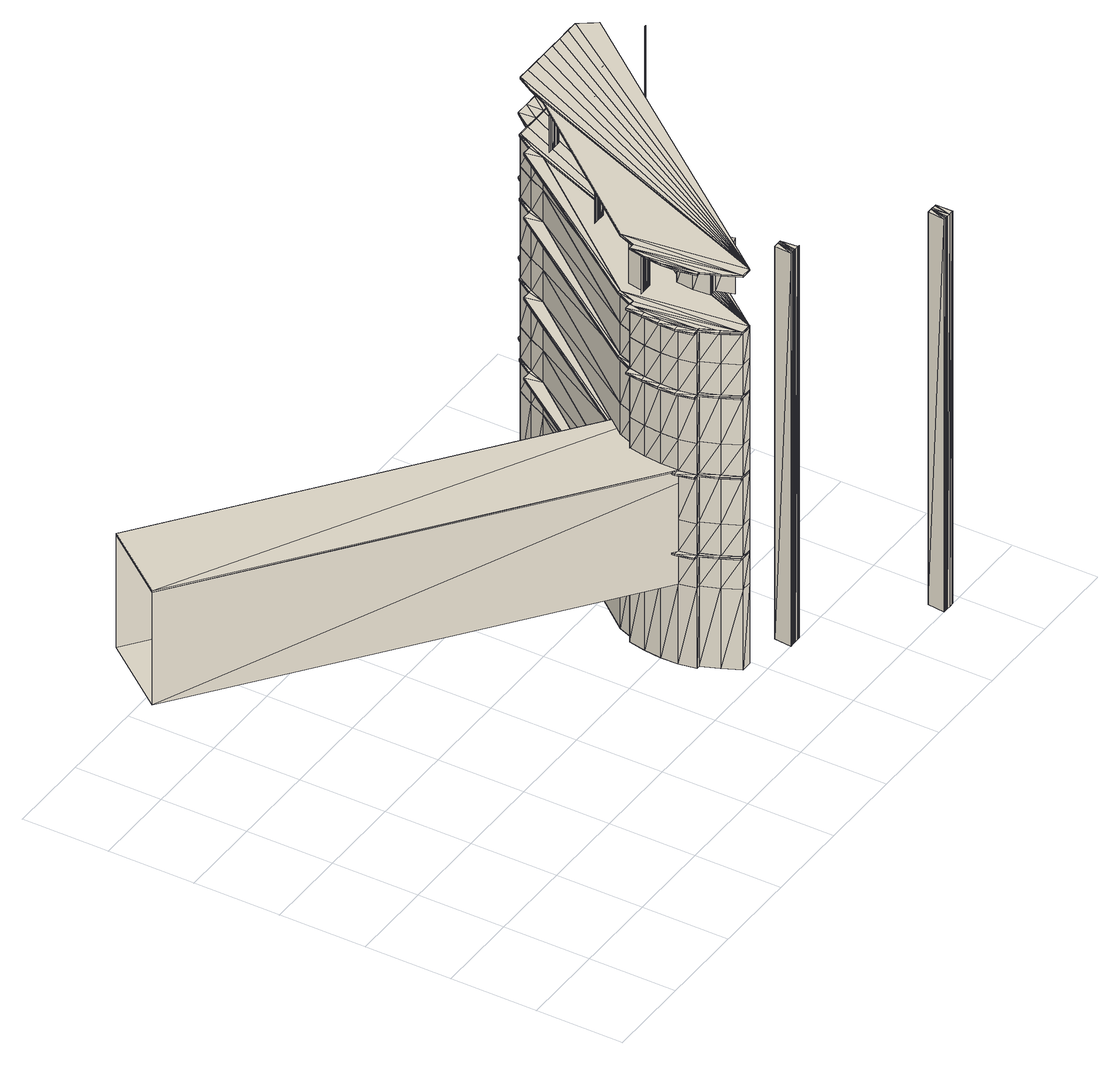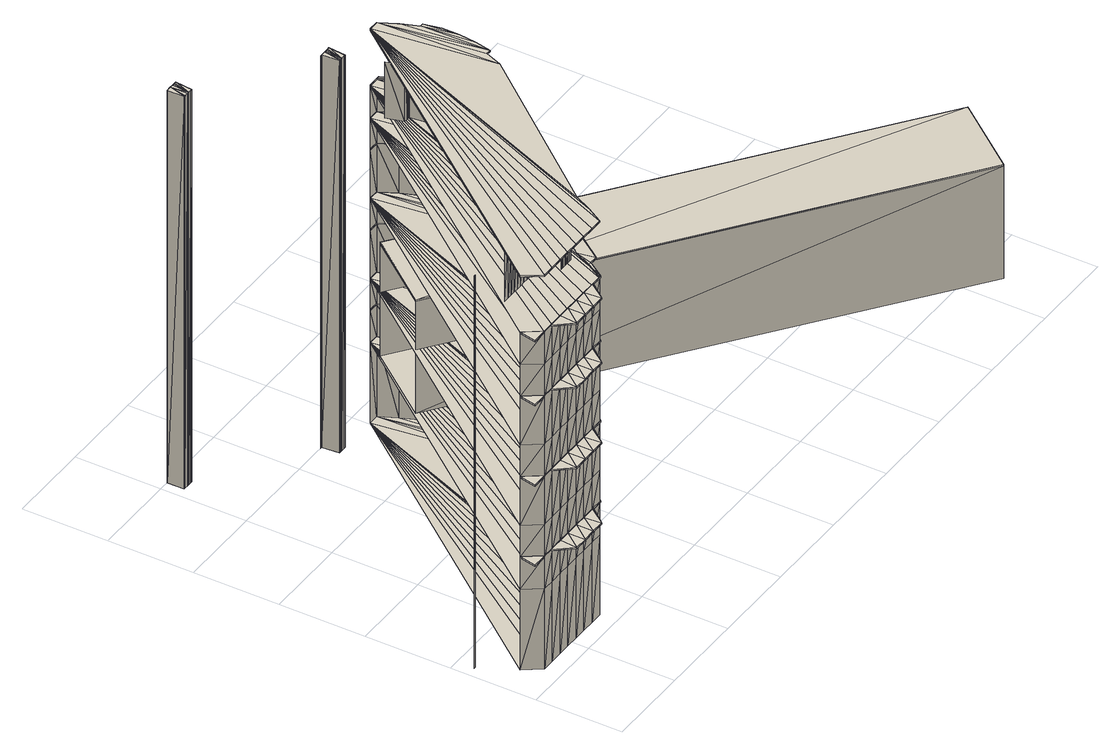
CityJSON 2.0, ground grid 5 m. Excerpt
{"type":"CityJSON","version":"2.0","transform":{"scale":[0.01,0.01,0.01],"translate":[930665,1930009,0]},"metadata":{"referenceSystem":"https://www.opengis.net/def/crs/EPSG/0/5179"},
"CityObjects":{
"building1":{"type":"Building","geometry":[{"type":"MultiSurface","lod":"3","boundaries":[[[0,1,2]],[[3,2,1]],[[4,5,6]],[[2,7,0]],[[8,9,6]],[[9,10,0]],[[0,6,9]],[[1,0,10]],[[10,11,1]],[[3,1,11]],[[7,5,2]],[[11,7,3]],[[4,2,5]],[[2,3,7]],[[8,6,5]],[[9,0,7]],[[12,13,14]],[[15,16,17]],[[18,19,20]],[[21,22,23]],[[24,14,13]],[[25,17,16]],[[26,20,19]],[[27,23,22]],[[14,28,12]],[[13,29,24]],[[17,30,15]],[[16,31,25]],[[20,32,18]],[[19,33,26]],[[23,34,21]],[[22,35,27]],[[36,28,24]],[[37,30,25]],[[38,32,26]],[[39,34,27]],[[14,24,28]],[[17,25,30]],[[20,26,32]],[[23,27,34]],[[28,40,14]],[[30,41,17]],[[32,42,20]],[[34,43,23]],[[44,45,12]],[[13,12,45]],[[46,47,15]],[[16,15,47]],[[48,49,18]],[[19,18,49]],[[50,51,21]],[[22,21,51]],[[52,12,28]],[[53,15,30]],[[54,18,32]],[[55,21,34]],[[36,24,29]],[[37,25,31]],[[38,26,33]],[[39,27,35]],[[12,52,44]],[[45,56,13]],[[15,53,46]],[[47,57,16]],[[18,54,48]],[[49,58,19]],[[21,55,50]],[[51,59,22]],[[60,61,36]],[[62,63,37]],[[64,65,38]],[[66,67,39]],[[68,69,70]],[[28,36,52]],[[69,71,72]],[[71,73,74]],[[30,37,53]],[[73,75,76]],[[75,77,78]],[[32,38,54]],[[77,79,80]],[[79,81,82]],[[34,39,55]],[[83,84,85]],[[86,68,87]],[[72,70,69]],[[29,52,36]],[[74,72,71]],[[76,74,73]],[[31,53,37]],[[78,76,75]],[[80,78,77]],[[33,54,38]],[[82,80,79]],[[88,82,81]],[[35,55,39]],[[89,85,84]],[[70,87,68]],[[28,36,61]],[[30,37,63]],[[32,38,65]],[[34,39,67]],[[69,68,90]],[[36,28,91]],[[71,69,92]],[[73,71,93]],[[37,30,94]],[[75,73,95]],[[77,75,96]],[[38,32,97]],[[79,77,98]],[[81,79,99]],[[39,34,100]],[[84,83,101]],[[68,86,102]],[[102,90,68]],[[40,91,28]],[[90,92,69]],[[92,93,71]],[[41,94,30]],[[93,95,73]],[[95,96,75]],[[42,97,32]],[[96,98,77]],[[98,99,79]],[[43,100,34]],[[103,101,83]],[[104,102,86]],[[61,105,28]],[[36,91,60]],[[63,106,30]],[[37,94,62]],[[65,107,32]],[[38,97,64]],[[67,108,34]],[[39,100,66]],[[70,109,68]],[[74,110,71]],[[78,111,75]],[[82,112,79]],[[85,113,83]],[[87,114,86]],[[115,44,52]],[[29,13,56]],[[116,46,53]],[[31,16,57]],[[117,48,54]],[[33,19,58]],[[118,50,55]],[[35,22,59]],[[68,109,102]],[[71,110,92]],[[75,111,95]],[[79,112,98]],[[83,113,103]],[[86,114,104]],[[40,28,105]],[[119,60,91]],[[41,30,106]],[[120,62,94]],[[42,32,107]],[[121,64,97]],[[43,34,108]],[[122,66,100]],[[61,60,123]],[[124,123,60]],[[63,62,125]],[[126,125,62]],[[65,64,127]],[[128,127,64]],[[67,66,129]],[[130,129,66]],[[88,81,131]],[[89,84,132]],[[133,109,72]],[[70,72,109]],[[56,115,29]],[[52,29,115]],[[110,133,74]],[[72,74,133]],[[134,110,76]],[[74,76,110]],[[57,116,31]],[[53,31,116]],[[111,134,78]],[[76,78,134]],[[135,111,80]],[[78,80,111]],[[58,117,33]],[[54,33,117]],[[112,135,82]],[[80,82,135]],[[131,112,88]],[[82,88,112]],[[59,118,35]],[[55,35,118]],[[132,113,89]],[[85,89,113]],[[109,114,70]],[[87,70,114]],[[136,137,102]],[[105,119,40]],[[137,138,90]],[[138,139,92]],[[106,120,41]],[[139,140,93]],[[140,141,95]],[[107,121,42]],[[141,142,96]],[[142,143,98]],[[108,122,43]],[[144,145,103]],[[146,136,104]],[[81,99,131]],[[84,101,132]],[[90,102,137]],[[91,40,119]],[[92,90,138]],[[93,92,139]],[[94,41,120]],[[95,93,140]],[[96,95,141]],[[97,42,121]],[[98,96,142]],[[99,98,143]],[[100,43,122]],[[101,103,145]],[[102,104,136]],[[123,147,61]],[[60,119,124]],[[125,148,63]],[[62,120,126]],[[127,149,65]],[[64,121,128]],[[129,150,67]],[[66,122,130]],[[151,152,44]],[[45,44,152]],[[153,154,46]],[[47,46,154]],[[155,156,48]],[[49,48,156]],[[157,158,50]],[[51,50,158]],[[105,61,147]],[[159,124,119]],[[106,63,148]],[[160,126,120]],[[107,65,149]],[[161,128,121]],[[108,67,150]],[[162,130,122]],[[44,115,151]],[[152,163,45]],[[46,116,153]],[[154,164,47]],[[48,117,155]],[[156,165,49]],[[50,118,157]],[[158,166,51]],[[109,167,102]],[[110,168,92]],[[111,169,95]],[[112,170,98]],[[113,171,103]],[[114,172,104]],[[137,136,173]],[[174,173,136]],[[119,105,159]],[[147,159,105]],[[138,137,175]],[[173,175,137]],[[139,138,176]],[[175,176,138]],[[120,106,160]],[[148,160,106]],[[140,139,177]],[[176,177,139]],[[141,140,178]],[[177,178,140]],[[121,107,161]],[[149,161,107]],[[142,141,179]],[[178,179,141]],[[143,142,180]],[[179,180,142]],[[122,108,162]],[[150,162,108]],[[145,144,181]],[[182,181,144]],[[136,146,174]],[[183,174,146]],[[56,45,163]],[[57,47,164]],[[58,49,165]],[[59,51,166]],[[102,184,136]],[[92,185,138]],[[95,186,140]],[[98,187,142]],[[103,188,144]],[[104,189,146]],[[190,151,115]],[[191,153,116]],[[192,155,117]],[[193,157,118]],[[131,99,194]],[[132,101,195]],[[196,167,133]],[[109,133,167]],[[163,190,56]],[[115,56,190]],[[168,196,110]],[[133,110,196]],[[197,168,134]],[[110,134,168]],[[164,191,57]],[[116,57,191]],[[169,197,111]],[[134,111,197]],[[198,169,135]],[[111,135,169]],[[165,192,58]],[[117,58,192]],[[170,198,112]],[[135,112,198]],[[194,170,131]],[[112,131,170]],[[166,193,59]],[[118,59,193]],[[195,171,132]],[[113,132,171]],[[167,172,109]],[[114,109,172]],[[167,184,102]],[[168,185,92]],[[169,186,95]],[[170,187,98]],[[171,188,103]],[[172,189,104]],[[123,124,199]],[[125,126,200]],[[127,128,201]],[[129,130,202]],[[136,184,174]],[[138,185,175]],[[140,186,177]],[[142,187,179]],[[144,188,182]],[[146,189,183]],[[203,199,124]],[[204,200,126]],[[205,201,128]],[[206,202,130]],[[199,207,123]],[[200,208,125]],[[201,209,127]],[[202,210,129]],[[152,151,211]],[[154,153,212]],[[156,155,213]],[[158,157,214]],[[215,211,151]],[[216,212,153]],[[217,213,155]],[[218,214,157]],[[124,159,203]],[[126,160,204]],[[128,161,205]],[[130,162,206]],[[147,123,207]],[[148,125,208]],[[149,127,209]],[[150,129,210]],[[99,143,219]],[[101,145,220]],[[221,203,159]],[[222,204,160]],[[223,205,161]],[[224,206,162]],[[151,190,215]],[[153,191,216]],[[155,192,217]],[[157,193,218]],[[211,225,152]],[[212,226,154]],[[213,227,156]],[[214,228,158]],[[173,174,229]],[[159,147,221]],[[175,173,230]],[[176,175,231]],[[160,148,222]],[[177,176,232]],[[178,177,233]],[[161,149,223]],[[179,178,234]],[[180,179,235]],[[162,150,224]],[[181,182,236]],[[174,183,237]],[[237,229,174]],[[207,221,147]],[[229,230,173]],[[230,231,175]],[[208,222,148]],[[231,232,176]],[[232,233,177]],[[209,223,149]],[[233,234,178]],[[234,235,179]],[[210,224,150]],[[238,236,182]],[[239,237,183]],[[143,180,219]],[[145,181,220]],[[194,99,219]],[[195,101,220]],[[240,215,190]],[[241,216,191]],[[242,217,192]],[[243,218,193]],[[163,152,225]],[[164,154,226]],[[165,156,227]],[[166,158,228]],[[184,244,174]],[[185,245,175]],[[186,246,177]],[[187,247,179]],[[188,248,182]],[[189,249,183]],[[167,196,184]],[[190,163,240]],[[196,168,250]],[[168,197,185]],[[191,164,241]],[[197,169,251]],[[169,198,186]],[[192,165,242]],[[198,170,252]],[[170,194,187]],[[193,166,243]],[[171,195,188]],[[172,167,189]],[[250,184,196]],[[225,240,163]],[[185,250,168]],[[251,185,197]],[[226,241,164]],[[186,251,169]],[[252,186,198]],[[227,242,165]],[[187,252,170]],[[219,187,194]],[[228,243,166]],[[220,188,195]],[[184,189,167]],[[240,225,215]],[[241,226,216]],[[242,227,217]],[[243,228,218]],[[211,215,225]],[[212,216,226]],[[213,217,227]],[[214,218,228]],[[225,253,211]],[[226,254,212]],[[227,255,213]],[[228,256,214]],[[244,257,174]],[[245,258,175]],[[246,259,177]],[[247,260,179]],[[248,261,182]],[[249,262,183]],[[219,180,263]],[[220,181,264]],[[174,257,237]],[[175,258,230]],[[177,259,232]],[[179,260,234]],[[182,261,238]],[[183,262,239]],[[265,244,250]],[[253,266,225]],[[245,265,185]],[[267,245,251]],[[254,268,226]],[[246,267,186]],[[269,246,252]],[[255,270,227]],[[247,269,187]],[[263,247,219]],[[256,271,228]],[[264,248,220]],[[244,249,184]],[[184,250,244]],[[240,225,266]],[[250,185,265]],[[185,251,245]],[[241,226,268]],[[251,186,267]],[[186,252,246]],[[242,227,270]],[[252,187,269]],[[187,219,247]],[[243,228,271]],[[188,220,248]],[[189,184,249]],[[180,235,272]],[[181,236,273]],[[263,180,272]],[[264,181,273]],[[274,275,240]],[[225,240,275]],[[276,277,241]],[[226,241,277]],[[278,279,242]],[[227,242,279]],[[280,281,243]],[[228,243,281]],[[275,282,225]],[[277,283,226]],[[279,284,227]],[[281,285,228]],[[240,266,274]],[[241,268,276]],[[242,270,278]],[[243,271,280]],[[253,225,282]],[[254,226,283]],[[255,227,284]],[[256,228,285]],[[286,274,266]],[[287,276,268]],[[288,278,270]],[[289,280,271]],[[290,257,265]],[[244,265,257]],[[282,286,253]],[[266,253,286]],[[258,290,245]],[[265,245,290]],[[291,258,267]],[[245,267,258]],[[283,287,254]],[[268,254,287]],[[259,291,246]],[[267,246,291]],[[292,259,269]],[[246,269,259]],[[284,288,255]],[[270,255,288]],[[260,292,247]],[[269,247,292]],[[272,260,263]],[[247,263,260]],[[285,289,256]],[[271,256,289]],[[273,261,264]],[[248,264,261]],[[257,262,244]],[[249,244,262]],[[293,294,295]],[[296,295,294]],[[297,298,293]],[[294,293,298]],[[299,300,296]],[[295,296,300]],[[298,301,294]],[[294,301,296]],[[300,299,302]],[[303,302,299]],[[296,301,299]],[[293,295,304]],[[297,293,304]],[[298,297,301]],[[295,300,304]],[[304,301,297]],[[299,301,303]],[[305,306,303]],[[306,307,303]],[[301,305,303]],[[302,303,307]],[[300,302,304]],[[304,302,308]],[[306,309,303]],[[308,302,307]],[[307,306,308]],[[305,308,306]],[[309,310,303]],[[301,304,305]],[[303,310,306]],[[311,302,307]],[[308,305,304]],[[307,302,312]],[[307,306,312]],[[309,312,306]],[[312,309,307]],[[306,307,309]],[[310,309,306]],[[312,311,307]],[[312,302,311]],[[312,309,311]],[[309,312,310]],[[310,311,309]],[[311,310,312]],[[313,314,315]],[[316,315,314]],[[317,318,319]],[[315,316,320]],[[321,319,318]],[[322,320,316]],[[323,324,317]],[[318,317,324]],[[325,326,313]],[[314,313,326]],[[314,327,316]],[[319,321,328]],[[329,328,321]],[[320,322,330]],[[331,330,322]],[[326,327,314]],[[316,327,322]],[[330,331,332]],[[333,332,331]],[[313,315,334]],[[322,327,331]],[[335,336,329]],[[328,329,336]],[[315,320,334]],[[325,313,334]],[[326,325,337]],[[338,337,325]],[[331,327,333]],[[320,330,334]],[[339,340,323]],[[324,323,340]],[[336,335,341]],[[342,341,335]],[[332,333,343]],[[344,343,333]],[[337,327,326]],[[330,332,334]],[[338,325,334]],[[327,345,333]],[[346,347,333]],[[334,327,338]],[[337,338,327]],[[348,346,333]],[[333,347,344]],[[349,332,343]],[[345,348,333]],[[343,344,350]],[[346,350,344]],[[334,332,351]],[[347,346,344]],[[350,349,343]],[[350,332,349]],[[352,332,350]],[[340,339,353]],[[354,353,339]],[[327,334,345]],[[351,345,334]],[[351,332,352]],[[350,346,349]],[[347,349,346]],[[349,347,350]],[[346,350,347]],[[348,352,346]],[[350,346,352]],[[352,348,351]],[[345,351,348]],[[353,354,355]],[[356,355,354]],[[257,357,237]],[[258,358,230]],[[259,359,232]],[[260,360,234]],[[261,361,238]],[[262,362,239]],[[10,9,11]],[[7,11,9]],[[357,363,237]],[[358,364,230]],[[359,365,232]],[[360,366,234]],[[361,367,238]],[[362,368,239]],[[272,235,369]],[[273,236,370]],[[371,372,275]],[[373,374,277]],[[375,376,279]],[[377,378,281]],[[379,371,274]],[[380,373,276]],[[381,375,278]],[[382,377,280]],[[275,274,371]],[[277,276,373]],[[279,278,375]],[[281,280,377]],[[282,275,372]],[[283,277,374]],[[284,279,376]],[[285,281,378]],[[257,290,357]],[[286,282,383]],[[290,258,384]],[[258,291,358]],[[287,283,385]],[[291,259,386]],[[259,292,359]],[[288,284,387]],[[292,260,388]],[[260,272,360]],[[289,285,389]],[[261,273,361]],[[262,257,362]],[[274,286,379]],[[276,287,380]],[[278,288,381]],[[280,289,382]],[[384,357,290]],[[372,383,282]],[[358,384,258]],[[386,358,291]],[[374,385,283]],[[359,386,259]],[[388,359,292]],[[376,387,284]],[[360,388,260]],[[369,360,272]],[[378,389,285]],[[370,361,273]],[[357,362,257]],[[383,379,286]],[[385,380,287]],[[387,381,288]],[[389,382,289]],[[363,390,237]],[[364,391,230]],[[365,392,232]],[[366,393,234]],[[367,394,238]],[[368,395,239]],[[396,397,398]],[[397,396,399]],[[399,398,397]],[[398,399,396]],[[398,400,396]],[[390,401,237]],[[391,402,230]],[[392,403,232]],[[393,404,234]],[[394,405,238]],[[395,406,239]],[[407,408,399]],[[398,399,408]],[[399,398,407]],[[408,407,398]],[[408,400,398]],[[399,397,409]],[[407,408,410]],[[411,410,408]],[[407,399,409]],[[409,400,407]],[[408,407,400]],[[408,400,411]],[[407,410,409]],[[410,411,412]],[[413,412,411]],[[410,412,409]],[[411,400,413]],[[414,415,416]],[[412,413,409]],[[400,409,413]],[[417,416,415]],[[401,418,237]],[[402,419,230]],[[403,420,232]],[[404,421,234]],[[405,422,238]],[[406,423,239]],[[416,417,424]],[[425,424,417]],[[413,412,426]],[[412,413,427]],[[427,426,412]],[[426,427,413]],[[415,414,428]],[[429,428,414]],[[426,430,413]],[[415,431,417]],[[424,425,432]],[[433,432,425]],[[428,431,415]],[[434,412,427]],[[417,431,425]],[[427,426,434]],[[426,427,430]],[[430,434,426]],[[434,430,427]],[[414,416,435]],[[425,431,433]],[[432,433,436]],[[437,436,433]],[[416,424,435]],[[438,439,429]],[[428,429,439]],[[429,414,435]],[[418,440,237]],[[419,441,230]],[[420,442,232]],[[421,443,234]],[[422,444,238]],[[423,445,239]],[[424,432,435]],[[439,431,428]],[[433,431,437]],[[432,436,435]],[[438,429,435]],[[435,431,438]],[[439,438,431]],[[436,437,446]],[[447,446,437]],[[431,448,437]],[[437,449,447]],[[450,436,446]],[[435,436,451]],[[448,452,437]],[[453,449,437]],[[446,447,450]],[[451,448,435]],[[431,435,448]],[[449,450,447]],[[452,453,437]],[[454,436,450]],[[451,436,455]],[[440,456,237]],[[441,457,230]],[[442,458,232]],[[443,459,234]],[[444,460,238]],[[445,461,239]],[[448,451,452]],[[455,452,451]],[[455,436,454]],[[450,449,454]],[[453,454,449]],[[452,455,453]],[[454,453,455]],[[456,462,237]],[[457,463,230]],[[458,464,232]],[[459,465,234]],[[460,466,238]],[[461,467,239]],[[468,469,356]],[[355,356,469]],[[462,470,237]],[[463,471,230]],[[464,472,232]],[[465,473,234]],[[466,474,238]],[[467,475,239]],[[369,235,476]],[[370,236,477]],[[470,478,237]],[[471,479,230]],[[472,480,232]],[[473,481,234]],[[474,482,238]],[[475,483,239]],[[478,484,237]],[[479,485,230]],[[480,486,232]],[[481,487,234]],[[482,488,238]],[[483,489,239]],[[476,235,490]],[[477,236,491]],[[490,235,492]],[[491,236,493]],[[492,235,494]],[[493,236,495]],[[494,235,496]],[[495,236,497]],[[379,383,498]],[[380,385,499]],[[381,387,500]],[[382,389,501]],[[498,502,379]],[[371,379,502]],[[499,503,380]],[[373,380,503]],[[500,504,381]],[[375,381,504]],[[501,505,382]],[[377,382,505]],[[506,498,383]],[[507,499,385]],[[508,500,387]],[[509,501,389]],[[502,510,371]],[[503,511,373]],[[504,512,375]],[[505,513,377]],[[514,363,384]],[[357,384,363]],[[510,506,372]],[[383,372,506]],[[364,514,358]],[[384,358,514]],[[515,364,386]],[[358,386,364]],[[511,507,374]],[[385,374,507]],[[365,515,359]],[[386,359,515]],[[516,365,388]],[[359,388,365]],[[512,508,376]],[[387,376,508]],[[366,516,360]],[[388,360,516]],[[476,366,369]],[[360,369,366]],[[513,509,378]],[[389,378,509]],[[477,367,370]],[[361,370,367]],[[363,368,357]],[[362,357,368]],[[372,371,510]],[[374,373,511]],[[376,375,512]],[[378,377,513]],[[496,235,517]],[[497,236,518]],[[519,520,521]],[[522,521,520]],[[521,522,519]],[[520,519,522]],[[520,523,522]],[[524,525,519]],[[520,519,525]],[[519,520,524]],[[525,524,520]],[[525,523,520]],[[519,521,526]],[[524,519,526]],[[525,524,523]],[[524,525,526]],[[526,523,524]],[[523,526,525]],[[523,526,527]],[[526,523,528]],[[528,527,526]],[[527,528,523]],[[517,235,529]],[[518,236,530]],[[502,498,531]],[[503,499,532]],[[504,500,533]],[[505,501,534]],[[535,531,498]],[[536,532,499]],[[537,533,500]],[[538,534,501]],[[531,539,502]],[[532,540,503]],[[533,541,504]],[[534,542,505]],[[498,506,535]],[[499,507,536]],[[500,508,537]],[[501,509,538]],[[543,544,528]],[[527,528,544]],[[528,527,543]],[[544,543,527]],[[510,502,539]],[[511,503,540]],[[512,504,541]],[[513,505,542]],[[545,535,506]],[[546,536,507]],[[547,537,508]],[[548,538,509]],[[544,549,527]],[[363,514,390]],[[506,510,545]],[[514,364,550]],[[364,515,391]],[[507,511,546]],[[515,365,551]],[[365,516,392]],[[508,512,547]],[[516,366,552]],[[366,476,393]],[[509,513,548]],[[367,477,394]],[[368,363,395]],[[550,390,514]],[[539,545,510]],[[391,550,364]],[[551,391,515]],[[540,546,511]],[[392,551,365]],[[552,392,516]],[[541,547,512]],[[393,552,366]],[[490,393,476]],[[542,548,513]],[[491,394,477]],[[390,395,363]],[[549,553,527]],[[543,528,554]],[[527,553,544]],[[555,528,543]],[[543,544,554]],[[544,543,549]],[[549,554,544]],[[554,549,543]],[[553,549,544]],[[554,555,543]],[[554,528,555]],[[554,549,555]],[[553,555,549]],[[555,553,554]],[[549,554,553]],[[529,235,556]],[[530,236,557]],[[558,559,535]],[[560,561,536]],[[562,563,537]],[[564,565,538]],[[531,535,559]],[[532,536,561]],[[533,537,563]],[[534,538,565]],[[535,545,558]],[[559,566,531]],[[536,546,560]],[[561,567,532]],[[537,547,562]],[[563,568,533]],[[538,548,564]],[[565,569,534]],[[570,558,545]],[[539,531,566]],[[571,560,546]],[[540,532,567]],[[572,562,547]],[[541,533,568]],[[573,564,548]],[[542,534,569]],[[574,401,550]],[[390,550,401]],[[566,570,539]],[[545,539,570]],[[402,574,391]],[[550,391,574]],[[575,402,551]],[[391,551,402]],[[567,571,540]],[[546,540,571]],[[403,575,392]],[[551,392,575]],[[576,403,552]],[[392,552,403]],[[568,572,541]],[[547,541,572]],[[404,576,393]],[[552,393,576]],[[492,404,490]],[[393,490,404]],[[569,573,542]],[[548,542,573]],[[493,405,491]],[[394,491,405]],[[401,406,390]],[[395,390,406]],[[469,468,577]],[[556,235,578]],[[557,236,579]],[[580,577,468]],[[581,582,580]],[[577,580,582]],[[578,235,583]],[[579,236,584]],[[585,586,581]],[[582,581,586]],[[566,559,587]],[[567,561,588]],[[568,563,589]],[[569,565,590]],[[591,587,559]],[[592,588,561]],[[593,589,563]],[[594,590,565]],[[595,418,574]],[[401,574,418]],[[587,596,566]],[[570,566,596]],[[419,595,402]],[[574,402,595]],[[597,419,575]],[[402,575,419]],[[588,598,567]],[[571,567,598]],[[420,597,403]],[[575,403,597]],[[599,420,576]],[[403,576,420]],[[589,600,568]],[[572,568,600]],[[421,599,404]],[[576,404,599]],[[494,421,492]],[[404,492,421]],[[590,601,569]],[[573,569,601]],[[495,422,493]],[[405,493,422]],[[418,423,401]],[[406,401,423]],[[559,558,591]],[[561,560,592]],[[563,562,593]],[[565,564,594]],[[602,591,558]],[[603,592,560]],[[604,593,562]],[[605,594,564]],[[596,602,570]],[[598,603,571]],[[600,604,572]],[[601,605,573]],[[558,570,602]],[[560,571,603]],[[562,572,604]],[[564,573,605]],[[606,607,585]],[[586,585,607]],[[607,606,608]],[[609,608,606]],[[610,440,595]],[[418,595,440]],[[611,612,587]],[[596,587,612]],[[441,610,419]],[[595,419,610]],[[613,441,597]],[[419,597,441]],[[614,615,588]],[[598,588,615]],[[442,613,420]],[[597,420,613]],[[616,442,599]],[[420,599,442]],[[617,618,589]],[[600,589,618]],[[443,616,421]],[[599,421,616]],[[496,443,494]],[[421,494,443]],[[619,620,590]],[[601,590,620]],[[497,444,495]],[[422,495,444]],[[440,445,418]],[[423,418,445]],[[608,609,621]],[[622,621,609]],[[587,591,611]],[[588,592,614]],[[589,593,617]],[[590,594,619]],[[612,623,596]],[[615,624,598]],[[618,625,600]],[[620,626,601]],[[627,611,591]],[[628,614,592]],[[629,617,593]],[[630,619,594]],[[602,596,623]],[[603,598,624]],[[604,600,625]],[[605,601,626]],[[623,627,602]],[[624,628,603]],[[625,629,604]],[[626,630,605]],[[591,602,627]],[[592,603,628]],[[593,604,629]],[[594,605,630]],[[631,632,622]],[[621,622,632]],[[633,634,631]],[[632,631,634]],[[635,456,610]],[[440,610,456]],[[636,637,611]],[[612,611,637]],[[457,635,441]],[[610,441,635]],[[638,457,613]],[[441,613,457]],[[639,640,614]],[[615,614,640]],[[458,638,442]],[[613,442,638]],[[641,458,616]],[[442,616,458]],[[642,643,617]],[[618,617,643]],[[459,641,443]],[[616,443,641]],[[517,459,496]],[[443,496,459]],[[644,645,619]],[[620,619,645]],[[518,460,497]],[[444,497,460]],[[456,461,440]],[[445,440,461]],[[637,646,612]],[[611,627,636]],[[640,647,615]],[[614,628,639]],[[643,648,618]],[[617,629,642]],[[645,649,620]],[[619,630,644]],[[650,651,633]],[[634,633,651]],[[623,612,646]],[[652,636,627]],[[624,615,647]],[[653,639,628]],[[625,618,648]],[[654,642,629]],[[626,620,649]],[[655,644,630]],[[646,652,623]],[[627,623,652]],[[647,653,624]],[[628,624,653]],[[648,654,625]],[[629,625,654]],[[649,655,626]],[[630,626,655]],[[651,650,656]],[[657,656,650]],[[658,462,635]],[[456,635,462]],[[659,660,636]],[[637,636,660]],[[463,658,457]],[[635,457,658]],[[661,463,638]],[[457,638,463]],[[662,663,639]],[[640,639,663]],[[464,661,458]],[[638,458,661]],[[664,464,641]],[[458,641,464]],[[665,666,642]],[[643,642,666]],[[465,664,459]],[[641,459,664]],[[529,465,517]],[[459,517,465]],[[667,668,644]],[[645,644,668]],[[530,466,518]],[[460,518,466]],[[462,467,456]],[[461,456,467]],[[636,652,659]],[[639,653,662]],[[642,654,665]],[[644,655,667]],[[660,669,637]],[[663,670,640]],[[666,671,643]],[[668,672,645]],[[673,659,652]],[[674,662,653]],[[675,665,654]],[[676,667,655]],[[646,637,669]],[[647,640,670]],[[648,643,671]],[[649,645,672]],[[669,673,646]],[[670,674,647]],[[671,675,648]],[[672,676,649]],[[652,646,673]],[[653,647,674]],[[654,648,675]],[[655,649,676]],[[677,470,658]],[[462,658,470]],[[678,679,659]],[[660,659,679]],[[471,677,463]],[[658,463,677]],[[680,471,661]],[[463,661,471]],[[681,682,662]],[[663,662,682]],[[472,680,464]],[[661,464,680]],[[683,472,664]],[[464,664,472]],[[684,685,665]],[[666,665,685]],[[473,683,465]],[[664,465,683]],[[556,473,529]],[[465,529,473]],[[686,687,667]],[[668,667,687]],[[557,474,530]],[[466,530,474]],[[470,475,462]],[[467,462,475]],[[679,688,660]],[[682,689,663]],[[685,690,666]],[[687,691,668]],[[659,673,678]],[[662,674,681]],[[665,675,684]],[[667,676,686]],[[669,660,688]],[[670,663,689]],[[671,666,690]],[[672,668,691]],[[692,678,673]],[[693,681,674]],[[694,684,675]],[[695,686,676]],[[673,669,692]],[[674,670,693]],[[675,671,694]],[[676,672,695]],[[688,692,669]],[[689,693,670]],[[690,694,671]],[[691,695,672]],[[696,478,677]],[[470,677,478]],[[697,698,678]],[[679,678,698]],[[479,696,471]],[[677,471,696]],[[699,479,680]],[[471,680,479]],[[700,701,681]],[[682,681,701]],[[480,699,472]],[[680,472,699]],[[702,480,683]],[[472,683,480]],[[703,704,684]],[[685,684,704]],[[481,702,473]],[[683,473,702]],[[578,481,556]],[[473,556,481]],[[705,706,686]],[[687,686,706]],[[579,482,557]],[[474,557,482]],[[478,483,470]],[[475,470,483]],[[678,692,697]],[[681,693,700]],[[684,694,703]],[[686,695,705]],[[698,707,679]],[[701,708,682]],[[704,709,685]],[[706,710,687]],[[711,697,692]],[[712,700,693]],[[713,703,694]],[[714,705,695]],[[688,679,707]],[[689,682,708]],[[690,685,709]],[[691,687,710]],[[692,688,711]],[[693,689,712]],[[694,690,713]],[[695,691,714]],[[707,711,688]],[[708,712,689]],[[709,713,690]],[[710,714,691]],[[478,696,484]],[[698,697,715]],[[696,479,716]],[[479,699,485]],[[701,700,717]],[[699,480,718]],[[480,702,486]],[[704,703,719]],[[702,481,720]],[[481,578,487]],[[706,705,721]],[[482,579,488]],[[483,478,489]],[[716,484,696]],[[722,715,697]],[[485,716,479]],[[718,485,699]],[[723,717,700]],[[486,718,480]],[[720,486,702]],[[724,719,703]],[[487,720,481]],[[583,487,578]],[[725,721,705]],[[584,488,579]],[[484,489,478]],[[697,711,722]],[[700,712,723]],[[703,713,724]],[[705,714,725]],[[715,726,698]],[[717,727,701]],[[719,728,704]],[[721,729,706]],[[730,722,711]],[[731,723,712]],[[732,724,713]],[[733,725,714]],[[707,698,726]],[[708,701,727]],[[709,704,728]],[[710,706,729]],[[726,730,707]],[[727,731,708]],[[728,732,709]],[[729,733,710]],[[711,707,730]],[[712,708,731]],[[713,709,732]],[[714,710,733]],[[734,735,736]],[[735,734,737]],[[737,736,735]],[[736,737,734]]]}]}
},
"vertices":[
[80,2600,1200],[80,2600,1210],[390,3000,1200],[390,3000,1210],[390,3000,500],[2870,1100,500],[80,2600,500],[2870,1100,1200],[2560,700,500],[2560,700,1200],[2560,700,1210],[2870,1100,1210],[2270,900,705],[2270,900,695],[2290,800,705],[2270,900,1205],[2270,900,1195],[2290,800,1205],[2270,900,1705],[2270,900,1695],[2290,800,1705],[2270,900,2105],[2270,900,2095],[2290,800,2105],[2290,800,695],[2290,800,1195],[2290,800,1695],[2290,800,2095],[2320,800,705],[2300,900,695],[2320,800,1205],[2300,900,1195],[2320,800,1705],[2300,900,1695],[2320,800,2105],[2300,900,2095],[2320,800,695],[2320,800,1195],[2320,800,1695],[2320,800,2095],[2340,800,705],[2340,800,1205],[2340,800,1705],[2340,800,2105],[2270,1000,705],[2270,1000,695],[2270,1000,1205],[2270,1000,1195],[2270,1000,1705],[2270,1000,1695],[2270,1000,2105],[2270,1000,2095],[2300,900,705],[2300,900,1205],[2300,900,1705],[2300,900,2105],[2300,1000,695],[2300,1000,1195],[2300,1000,1695],[2300,1000,2095],[2360,700,695],[2360,700,705],[2360,700,1195],[2360,700,1205],[2360,700,1695],[2360,700,1705],[2360,700,2095],[2360,700,2105],[2320,800,500],[2320,800,700],[2300,900,500],[2320,800,900],[2300,900,700],[2320,800,1200],[2300,900,900],[2320,800,1400],[2300,900,1200],[2320,800,1700],[2300,900,1400],[2320,800,1900],[2300,900,1700],[2320,800,2100],[2300,900,1900],[2320,800,2445],[2320,800,2455],[2300,900,2445],[2320,800,0],[2300,900,0],[2300,900,2100],[2300,900,2455],[2340,800,700],[2340,800,695],[2340,800,900],[2340,800,1200],[2340,800,1195],[2340,800,1400],[2340,800,1700],[2340,800,1695],[2340,800,1900],[2340,800,2100],[2340,800,2095],[2340,800,2455],[2340,800,500],[2340,800,2445],[2340,800,0],[2380,700,705],[2380,700,1205],[2380,700,1705],[2380,700,2105],[2300,1000,500],[2300,1000,900],[2300,1000,1400],[2300,1000,1900],[2300,1000,2445],[2300,1000,0],[2300,1000,705],[2300,1000,1205],[2300,1000,1705],[2300,1000,2105],[2380,700,695],[2380,700,1195],[2380,700,1695],[2380,700,2095],[2410,600,705],[2410,600,695],[2410,600,1205],[2410,600,1195],[2410,600,1705],[2410,600,1695],[2410,600,2105],[2410,600,2095],[2300,1000,2100],[2300,1000,2455],[2300,1000,700],[2300,1000,1200],[2300,1000,1700],[2380,700,500],[2380,700,700],[2380,700,900],[2380,700,1200],[2380,700,1400],[2380,700,1700],[2380,700,1900],[2380,700,2100],[2380,700,2445],[2380,700,2455],[2380,700,0],[2430,600,705],[2430,600,1205],[2430,600,1705],[2430,600,2105],[2280,1100,705],[2280,1100,695],[2280,1100,1205],[2280,1100,1195],[2280,1100,1705],[2280,1100,1695],[2280,1100,2105],[2280,1100,2095],[2430,600,695],[2430,600,1195],[2430,600,1695],[2430,600,2095],[2310,1100,695],[2310,1100,1195],[2310,1100,1695],[2310,1100,2095],[2310,1100,500],[2310,1100,900],[2310,1100,1400],[2310,1100,1900],[2310,1100,2445],[2310,1100,0],[2430,600,700],[2430,600,500],[2430,600,900],[2430,600,1200],[2430,600,1400],[2430,600,1700],[2430,600,1900],[2430,600,2100],[2430,600,2455],[2430,600,2445],[2430,600,0],[2330,1200,500],[2330,1200,900],[2330,1200,1400],[2330,1200,1900],[2330,1200,2445],[2330,1200,0],[2310,1100,705],[2310,1100,1205],[2310,1100,1705],[2310,1100,2105],[2310,1100,2100],[2310,1100,2455],[2310,1100,700],[2310,1100,1200],[2310,1100,1700],[2480,600,705],[2480,600,1205],[2480,600,1705],[2480,600,2105],[2480,600,695],[2480,600,1195],[2480,600,1695],[2480,600,2095],[2490,600,705],[2490,600,1205],[2490,600,1705],[2490,600,2105],[2290,1200,695],[2290,1200,1195],[2290,1200,1695],[2290,1200,2095],[2290,1200,705],[2290,1200,1205],[2290,1200,1705],[2290,1200,2105],[2330,1200,2100],[2330,1200,2455],[2490,600,695],[2490,600,1195],[2490,600,1695],[2490,600,2095],[2330,1200,695],[2330,1200,1195],[2330,1200,1695],[2330,1200,2095],[2490,600,700],[2490,600,900],[2490,600,1200],[2490,600,1400],[2490,600,1700],[2490,600,1900],[2490,600,2100],[2490,600,2455],[2490,600,500],[2490,600,2445],[2490,600,0],[2330,1200,705],[2330,1200,1205],[2330,1200,1705],[2330,1200,2105],[2360,1200,500],[2360,1200,900],[2360,1200,1400],[2360,1200,1900],[2360,1200,2445],[2360,1200,0],[2330,1200,700],[2330,1200,1200],[2330,1200,1700],[2360,1200,695],[2360,1200,1195],[2360,1200,1695],[2360,1200,2095],[2400,1300,500],[2400,1300,900],[2400,1300,1400],[2400,1300,1900],[2400,1300,2445],[2400,1300,0],[2360,1200,2100],[2360,1200,2455],[2360,1200,700],[2360,1200,705],[2360,1200,1200],[2360,1200,1205],[2360,1200,1700],[2360,1200,1705],[2360,1200,2105],[2400,1300,2100],[2400,1300,2455],[2380,1300,705],[2380,1300,695],[2380,1300,1205],[2380,1300,1195],[2380,1300,1705],[2380,1300,1695],[2380,1300,2105],[2380,1300,2095],[2400,1300,695],[2400,1300,1195],[2400,1300,1695],[2400,1300,2095],[2400,1300,705],[2400,1300,1205],[2400,1300,1705],[2400,1300,2105],[2400,1300,700],[2400,1300,1200],[2400,1300,1700],[2440,1200,2445],[2440,1200,0],[2450,1200,2445],[2450,1200,0],[2460,1200,2445],[2460,1200,0],[2470,1200,0],[2470,1200,2445],[2480,1300,0],[2480,1200,2445],[2480,1200,0],[2480,1300,2445],[2490,1200,0],[2500,1200,0],[2500,1200,2445],[2490,1200,2445],[2510,1200,0],[2520,1200,0],[2520,1200,2445],[2510,1200,2445],[2720,500,2445],[2720,500,0],[2730,500,2445],[2730,500,0],[2610,900,2450],[2610,900,2100],[2620,900,2450],[2740,500,2445],[2620,900,2100],[2740,500,0],[2600,1000,2450],[2600,1000,2100],[2730,600,2445],[2730,600,0],[2760,600,0],[2630,900,2450],[2630,900,2100],[2750,500,2445],[2750,500,0],[2760,500,2445],[2760,500,0],[2760,600,2445],[2650,900,2100],[2650,900,2450],[2740,600,0],[2740,600,2445],[2610,1100,2450],[2610,1100,2100],[2680,800,2450],[2680,800,2100],[2780,500,2445],[2780,500,0],[2770,600,0],[2790,500,0],[2800,500,0],[2780,600,0],[2800,500,2445],[2790,500,2445],[2770,600,2445],[2780,600,2445],[2620,1100,2100],[2620,1100,2450],[2640,1100,2100],[2640,1100,2450],[3130,2200,500],[3130,2200,900],[3130,2200,1400],[3130,2200,1900],[3130,2200,2445],[3130,2200,0],[3180,2300,500],[3180,2300,900],[3180,2300,1400],[3180,2300,1900],[3180,2300,2445],[3180,2300,0],[3130,2200,2100],[3130,2200,2455],[3110,2300,695],[3130,2200,695],[3110,2300,1195],[3130,2200,1195],[3110,2300,1695],[3130,2200,1695],[3110,2300,2095],[3130,2200,2095],[3110,2300,705],[3110,2300,1205],[3110,2300,1705],[3110,2300,2105],[3130,2200,705],[3130,2200,700],[3130,2200,1205],[3130,2200,1200],[3130,2200,1705],[3130,2200,1700],[3130,2200,2105],[3240,2400,500],[3240,2400,900],[3240,2400,1400],[3240,2400,1900],[3240,2400,2445],[3240,2400,0],[2810,1700,0],[2810,1700,2445],[2820,1700,0],[2820,1700,2445],[2850,1700,0],[3310,2400,500],[3310,2400,900],[3310,2400,1400],[3310,2400,1900],[3310,2400,2445],[3310,2400,0],[2830,1700,2445],[2830,1700,0],[2850,1700,2445],[2840,1700,2445],[2840,1700,0],[2860,1700,2445],[2860,1700,0],[3360,0,2445],[3360,0,0],[3370,0,2445],[3370,0,0],[3390,2400,500],[3390,2400,900],[3390,2400,1400],[3390,2400,1900],[3390,2400,2445],[3390,2400,0],[3380,0,2445],[3380,0,0],[2880,1700,0],[2880,1700,2445],[3370,100,0],[3370,100,2445],[2890,1700,0],[3400,100,0],[3390,0,2445],[3390,0,0],[2890,1700,2445],[3400,100,2445],[3410,0,2445],[3410,0,0],[3380,100,2445],[3380,100,0],[3460,2400,500],[3460,2400,900],[3460,2400,1400],[3460,2400,1900],[3460,2400,2445],[3460,2400,0],[3430,0,2445],[3430,0,0],[3410,100,0],[3440,0,0],[3440,0,2445],[3410,100,2445],[3430,100,0],[3440,100,0],[3440,100,2445],[3430,100,2445],[3540,2400,500],[3540,2400,900],[3540,2400,1400],[3540,2400,1900],[3540,2400,2445],[3540,2400,0],[3610,2400,500],[3610,2400,900],[3610,2400,1400],[3610,2400,1900],[3610,2400,2445],[3610,2400,0],[3370,2100,2450],[3370,2100,2100],[3690,2400,500],[3690,2400,900],[3690,2400,1400],[3690,2400,1900],[3690,2400,2445],[3690,2400,0],[3180,2300,2100],[3180,2300,2455],[3760,2400,500],[3760,2400,900],[3760,2400,1400],[3760,2400,1900],[3760,2400,2445],[3760,2400,0],[3830,2300,500],[3830,2300,900],[3830,2300,1400],[3830,2300,1900],[3830,2300,2445],[3830,2300,0],[3240,2400,2100],[3240,2400,2455],[3310,2400,2100],[3310,2400,2455],[3390,2400,2100],[3390,2400,2455],[3460,2400,2100],[3460,2400,2455],[3160,2300,705],[3160,2300,1205],[3160,2300,1705],[3160,2300,2105],[3160,2300,695],[3160,2300,1195],[3160,2300,1695],[3160,2300,2095],[3180,2300,705],[3180,2300,1205],[3180,2300,1705],[3180,2300,2105],[3180,2300,695],[3180,2300,1195],[3180,2300,1695],[3180,2300,2095],[3180,2300,700],[3180,2300,1200],[3180,2300,1700],[3540,2400,2100],[3540,2400,2455],[3200,2200,2445],[3200,2200,0],[3190,2200,2445],[3190,2200,0],[3230,2200,0],[3210,2200,2445],[3210,2200,0],[3230,2200,2445],[3240,2200,0],[3240,2200,2445],[3610,2400,2100],[3610,2400,2455],[3230,2400,695],[3230,2400,1195],[3230,2400,1695],[3230,2400,2095],[3230,2400,705],[3230,2400,1205],[3230,2400,1705],[3230,2400,2105],[3240,2400,695],[3240,2400,1195],[3240,2400,1695],[3240,2400,2095],[3260,2200,2445],[3260,2200,0],[3240,2400,705],[3240,2400,1205],[3240,2400,1705],[3240,2400,2105],[3270,2200,0],[3240,2400,700],[3240,2400,1200],[3240,2400,1700],[3280,2200,0],[3270,2200,2445],[3280,2200,2445],[3690,2400,2100],[3690,2400,2455],[3300,2400,705],[3300,2400,695],[3300,2400,1205],[3300,2400,1195],[3300,2400,1705],[3300,2400,1695],[3300,2400,2105],[3300,2400,2095],[3310,2400,695],[3310,2400,1195],[3310,2400,1695],[3310,2400,2095],[3310,2400,705],[3310,2400,1205],[3310,2400,1705],[3310,2400,2105],[3310,2400,700],[3310,2400,1200],[3310,2400,1700],[3390,2100,2100],[3760,2400,2100],[3760,2400,2455],[3390,2100,2450],[3410,2100,2450],[3410,2100,2100],[3830,2300,2100],[3830,2300,2455],[3440,2100,2450],[3440,2100,2100],[3390,2400,695],[3390,2400,1195],[3390,2400,1695],[3390,2400,2095],[3380,2500,695],[3380,2500,1195],[3380,2500,1695],[3380,2500,2095],[3390,2400,700],[3390,2400,705],[3390,2400,1200],[3390,2400,1205],[3390,2400,1700],[3390,2400,1705],[3390,2400,2105],[3380,2500,705],[3380,2500,1205],[3380,2500,1705],[3380,2500,2105],[3470,2100,2450],[3470,2100,2100],[3500,2100,2100],[3500,2100,2450],[3460,2400,700],[3460,2400,695],[3460,2400,705],[3460,2400,1200],[3460,2400,1195],[3460,2400,1205],[3460,2400,1700],[3460,2400,1695],[3460,2400,1705],[3460,2400,2095],[3460,2400,2105],[3530,2100,2100],[3530,2100,2450],[3460,2500,705],[3460,2500,1205],[3460,2500,1705],[3460,2500,2105],[3460,2500,695],[3460,2500,1195],[3460,2500,1695],[3460,2500,2095],[3560,2100,2450],[3560,2100,2100],[3590,2100,2450],[3590,2100,2100],[3540,2400,700],[3540,2400,695],[3540,2400,705],[3540,2400,1200],[3540,2400,1195],[3540,2400,1205],[3540,2400,1700],[3540,2400,1695],[3540,2400,1705],[3540,2400,2095],[3540,2400,2105],[3540,2500,705],[3540,2500,1205],[3540,2500,1705],[3540,2500,2105],[3620,2100,2450],[3620,2100,2100],[3540,2500,695],[3540,2500,1195],[3540,2500,1695],[3540,2500,2095],[3650,2100,2100],[3650,2100,2450],[3610,2400,700],[3610,2400,695],[3610,2400,705],[3610,2400,1200],[3610,2400,1195],[3610,2400,1205],[3610,2400,1700],[3610,2400,1695],[3610,2400,1705],[3610,2400,2095],[3610,2400,2105],[3620,2500,705],[3620,2500,1205],[3620,2500,1705],[3620,2500,2105],[3620,2500,695],[3620,2500,1195],[3620,2500,1695],[3620,2500,2095],[3690,2400,700],[3690,2400,695],[3690,2400,705],[3690,2400,1200],[3690,2400,1195],[3690,2400,1205],[3690,2400,1700],[3690,2400,1695],[3690,2400,1705],[3690,2400,2095],[3690,2400,2105],[3700,2400,705],[3700,2400,1205],[3700,2400,1705],[3700,2400,2105],[3700,2400,695],[3700,2400,1195],[3700,2400,1695],[3700,2400,2095],[3760,2400,700],[3760,2400,695],[3760,2400,705],[3760,2400,1200],[3760,2400,1195],[3760,2400,1205],[3760,2400,1700],[3760,2400,1695],[3760,2400,1705],[3760,2400,2095],[3760,2400,2105],[3780,2400,705],[3780,2400,1205],[3780,2400,1705],[3780,2400,2105],[3780,2400,695],[3780,2400,1195],[3780,2400,1695],[3780,2400,2095],[3830,2300,705],[3830,2300,700],[3830,2300,1205],[3830,2300,1200],[3830,2300,1705],[3830,2300,1700],[3830,2300,2105],[3830,2300,695],[3830,2300,1195],[3830,2300,1695],[3830,2300,2095],[3850,2400,705],[3850,2400,1205],[3850,2400,1705],[3850,2400,2105],[3850,2400,695],[3850,2400,1195],[3850,2400,1695],[3850,2400,2095],[3930,2100,0],[3930,2100,2445],[3940,2100,0],[3940,2100,2445]
]}
